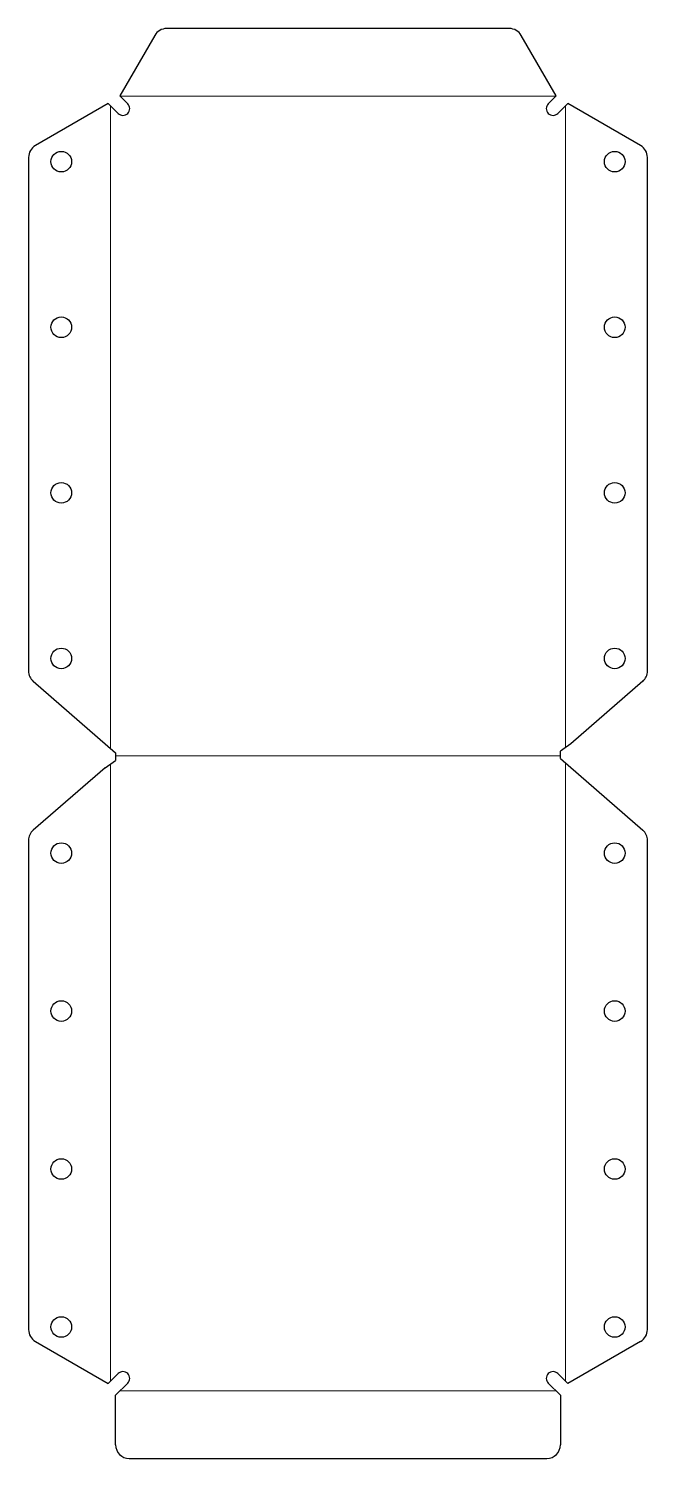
# Model space of a CAD drawing. Header units: inches. Extents: x -2.8 to 2.8, y -6.6 to 6.6.
import ezdxf

# ---------------------------------------------------------------- set-up
doc = ezdxf.new("R2010")
doc.units = ezdxf.units.IN
doc.header["$MEASUREMENT"] = 0

msp = doc.modelspace()

# ---------------------------------------------------------------- linework, layer by layer
at = {"linetype": 'Continuous', "lineweight": 25}
for p, q in [((1.573, 6.563), (-1.573, 6.563)), ((-1.681, 6.5), (-2.002, 5.945)), ((2.002, 5.945), (1.681, 6.5)), ((-1.929, 5.872), (-2.002, 5.945)), ((2.002, 5.945), (1.929, 5.872)), ((-2.108, 5.874), (-2.776, 5.489)), ((-2.108, 5.874), (-2.017, 5.783)), ((2.017, 5.783), (2.108, 5.874)), ((2.776, 5.489), (2.108, 5.874)), ((-2.839, 5.38), (-2.839, 0.665)), ((2.839, 0.665), (2.839, 5.38)), ((-2.796, 0.571), (-2.04, -0.086)), ((2.796, 0.571), (2.136, -0.002)), ((-2.04, -0.086), (-2.04, -0.156)), ((2.136, -0.002), (2.04, -0.069)), ((2.04, -0.139), (2.04, -0.069)), ((-2.136, -0.223), (-2.796, -0.796)), ((-2.136, -0.223), (-2.04, -0.156)), ((2.04, -0.139), (2.796, -0.796)), ((-2.839, -0.89), (-2.839, -5.38)), ((2.839, -5.38), (2.839, -0.89)), ((-2.776, -5.489), (-2.108, -5.874)), ((2.776, -5.489), (2.108, -5.874)), ((-2.108, -5.874), (-2.017, -5.783)), ((-1.929, -5.872), (-2.04, -5.983)), ((2.04, -5.983), (1.929, -5.872)), ((2.017, -5.783), (2.108, -5.874)), ((-2.04, -6.438), (-2.04, -5.983)), ((2.04, -5.983), (2.04, -6.438)), ((-1.915, -6.563), (1.915, -6.563))]:
    msp.add_line(p, q, dxfattribs=at)
at = {"color": 8, "linetype": 'Continuous', "lineweight": 0, "true_color": 0x808080}
for p, q in [((2, 5.943), (-2, 5.943)), ((-2.088, 5.854), (-2.088, -0.044)), ((2.088, -0.036), (2.088, 5.854)), ((-2.04, -0.112), (2.04, -0.112)), ((-2.088, -0.189), (-2.088, -5.854)), ((2.088, -5.854), (2.088, -0.181)), ((-2, -5.942), (2, -5.942))]:
    msp.add_line(p, q, dxfattribs=at)
at = {"linetype": 'Continuous', "lineweight": 25}
for centre in [(-2.539, 5.341), (2.539, 5.341), (-2.539, 3.821), (2.539, 3.821), (-2.539, 2.301), (2.539, 2.301), (-2.539, 0.781), (2.539, 0.781), (-2.539, -1.006), (2.539, -1.006), (-2.539, -2.456), (2.539, -2.456), (-2.539, -3.906), (2.539, -3.906), (-2.539, -5.356), (2.539, -5.356)]:
    msp.add_circle(centre, 0.0945, dxfattribs=at)
for centre, radius, start, end in [((-1.573, 6.438), 0.125, 90, 150), ((1.573, 6.438), 0.125, 30, 90), ((-1.973, 5.828), 0.0625, 225, 45), ((1.973, 5.828), 0.0625, 135, 315), ((-2.714, 5.38), 0.125, 120, 180), ((2.714, 5.38), 0.125, 0, 60), ((-2.714, 0.665), 0.125, 180, 229), ((2.714, 0.665), 0.125, 311, 0), ((-2.714, -0.89), 0.125, 131, 180), ((2.714, -0.89), 0.125, 0, 49), ((-2.714, -5.38), 0.125, 180, 240), ((2.714, -5.38), 0.125, 300, 360), ((-1.973, -5.828), 0.0625, 315, 135), ((1.973, -5.828), 0.0625, 45, 225), ((-1.915, -6.438), 0.125, 180, 270), ((1.915, -6.438), 0.125, 270, 360)]:
    msp.add_arc(centre, radius, start, end, dxfattribs=at)

doc.saveas('drawing.dxf')
